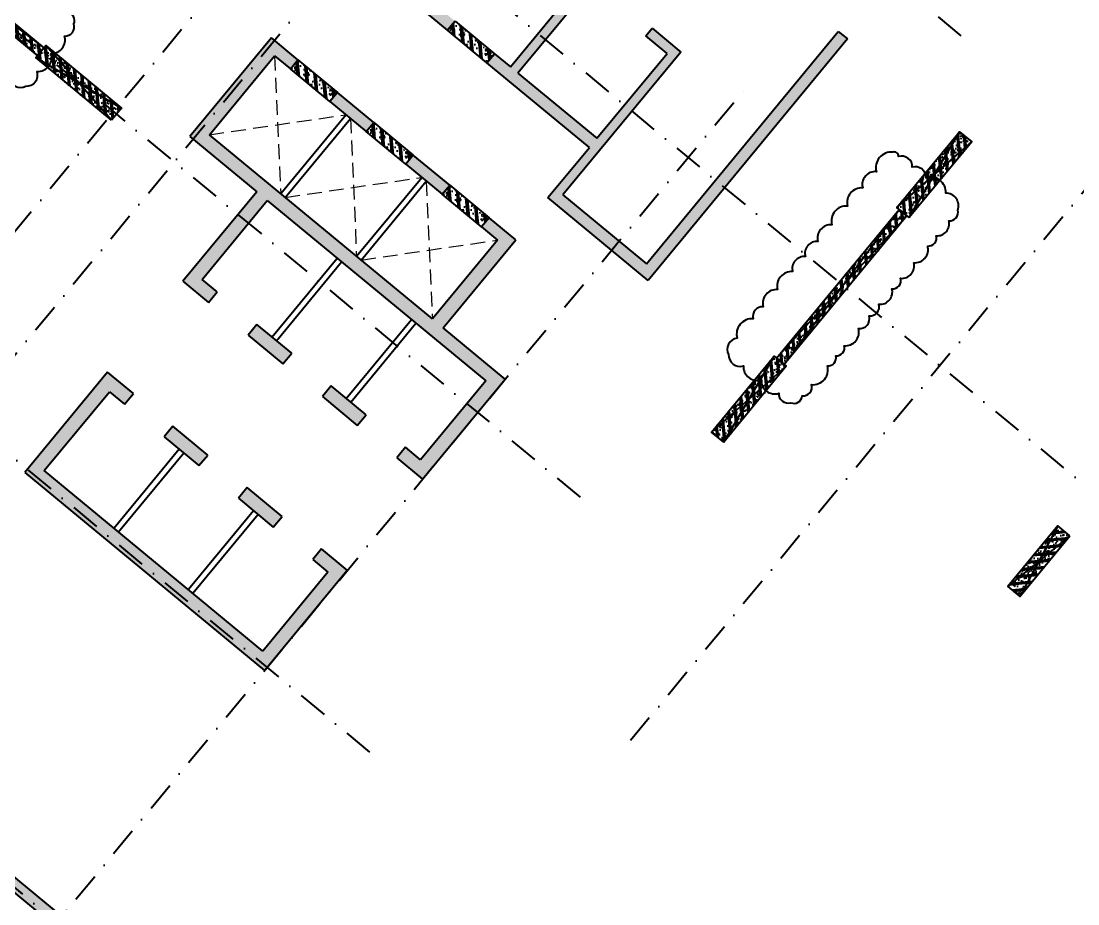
# Model space of a CAD drawing. Header units: millimetres. Extents: x -185400 to 961535, y -14070 to 330824.
# Drawn here: x -91778 to -64925, y 84407 to 106831 of the extents above; entities that cross this region are included whole.
import ezdxf

# ---------------------------------------------------------------- set-up
doc = ezdxf.new("R2010")
doc.units = ezdxf.units.MM
doc.header["$LTSCALE"] = 300
doc.header["$MEASUREMENT"] = 0
doc.set_wipeout_variables(frame=1)
for name, pattern in [('DASHDOT', [1, 0.5, -0.25, 0, -0.25]), ('HIDDEN', [0.375, 0.25, -0.125]), ('Xref_NT1+NT2_MBDV Cot vach_220729$0$HIDDEN', [0.375, 0.25, -0.125])]:
    doc.linetypes.add(name, pattern=pattern)
for name, color, linetype in [('ccu12-Hatch', 250, 'Continuous'), ('KC-Betong', 6, 'Continuous'), ('KT-Hatch', 251, 'Continuous'), ('KT-Kich thuoc', 9, 'Continuous'), ('KT-Luoi truc South Tower', 8, 'DASHDOT'), ('KT-Net cot vach', 6, 'Continuous'), ('KT-Thay', 7, 'Continuous')]:
    doc.layers.add(name, color=color, linetype=linetype)
doc.layers.add('KT-Chi gioi XD', color=7, linetype='HIDDEN', true_color=0x0066cc)
doc.layers.add('Xref_NT1+NT2_MBDV Cot vach_220729$0$SPE-MEP-HVAC', color=140, linetype='Continuous', lineweight=0)
doc.styles.add('Arial Narrow', font='ARIALN.TTF')
doc.dimstyles.new('ccu12-200', dxfattribs={"dimscale": 200, "dimtxt": 2.5, "dimasz": 1, "dimexe": 1, "dimexo": 2, "dimgap": 1, "dimtad": 1, "dimdec": 0, "dimdsep": 46, "dimtxsty": 'Arial Narrow', "dimblk": 'ARCHTICK', "dimcen": -1, "dimdle": 1, "dimclrd": 256, "dimclre": 256, "dimclrt": 3, "dimadec": 0, "dimazin": 2, "dimtfac": 0.1, "dimtdec": 0, "dimtmove": 0, "dimatfit": 1, "dimldrblk": 'ARCHTICK', "dimfxl": 1, "dimtvp": 0.833333, "dimtolj": 1, "dimtzin": 12, "dimarcsym": 0})

# ---------------------------------------------------------------- blocks, each defined once
blk = doc.blocks.new('_ARCHTICK')
at = {"color": 0, "linetype": 'ByBlock', "const_width": 0.15}
blk.add_lwpolyline([(-0.5, -0.5), (0.5, 0.5)], dxfattribs=at)
blk = doc.blocks.new('*D125')
at = {"layer": 'Defpoints', "color": 0, "transparency": 16777216}
for p in [(-85499, 133966), (-81097, 130331), (-123887, 78516, 0)]:
    blk.add_point(p, dxfattribs=at)
at = {"layer": 'KT-Kich thuoc', "lineweight": -2, "transparency": 16777216}
for p, q in [((-128417, 81997), (-85371, 134121)), ((-81405, 130586), (-85653, 134094)), ((-124196, 78771), (-128444, 82279))]:
    blk.add_line(p, q, dxfattribs=at)
at = {"layer": 'KT-Kich thuoc', "lineweight": -2, "transparency": 16777216, "xscale": 200, "yscale": 200, "zscale": 200}
for p, rotation in [((-85499, 133966), 50.44882697620305), ((-128289, 82151), 230.4488269762031)]:
    blk.add_blockref('_ARCHTICK', p, dxfattribs=dict(at, rotation=rotation))
at = {"layer": 'KT-Kich thuoc', "color": 3, "transparency": 16777216, "insert": (-105576, 110369), "char_height": 500, "attachment_point": 5, "rotation": 50.4488, "style": 'Arial Narrow'}
blk.add_mtext('\\A1;67200', dxfattribs=at)
blk = doc.blocks.new('*U18')
h = blk.add_hatch()
h.set_pattern_fill('VATLIEU04', color=250, scale=40, style=0, pattern_type=2)
h.set_pattern_definition([(50, (1550, 450), (286.904, -25.1), [30, -330]), (355, (1550, 450), (-55.5, 300.877), [24, -264]), (100.451, (1573.9, 447.9), (231.404, 275.776), [25.496, -280.457]), (46.184, (1550, 530), (426.896, -66.21), [45, -495]), (96.636, (1585.57, 524.5), (373.865, 389.65), [38.244, -420.685]), (351.184, (1550, 530), (373.865, 389.65), [36, -396]), (21, (1590, 510), (238.763, -161.048), [30, -330]), (326, (1590, 510), (97.326, 290.06), [24, -264]), (71.451, (1609.9, 496.58), (336.09, 129.012), [25.496, -280.457]), (37.5, (1550, 450), (4.864, 133.1575), [0, -260.8, 0, -268, 0, -265]), (7.5, (1550, 450), (105.228, 157.765), [0, -152.8, 0, -254.8, 0, -101]), (327.5, (1460.8, 450), (213.529, -9.022), [0, -100, 0, -312, 0, -414]), (317.5, (1420.8, 450), (233.274, 40.042), [0, -130, 0, -207.2, 0, -294]), (45, (1550, 450), (-120.208, 120.208), []), (45, (1550, 499), (-120.208, 120.208), [])])
h.paths.add_polyline_path([(-475, -475), (2025, -475), (2025, -75), (-475, -75)])
at = {"color": 6, "ltscale": 0.25}
blk.add_lwpolyline([(-475, -475), (2025, -475), (2025, -75), (-475, -75)], close=True, dxfattribs=at)
at = {"layer": 'Defpoints', "linetype": 'ByBlock', "ltscale": 30}
for p, q in [((2025, -475), (-475, -75)), ((-475, -475), (2025, -75))]:
    blk.add_line(p, q, dxfattribs=at)
blk = doc.blocks.new('*U16')
h = blk.add_hatch()
h.set_pattern_fill('VATLIEU04', color=250, scale=40, style=0, pattern_type=2)
h.set_pattern_definition([(50, (-550, 2550), (286.904, -25.1), [30, -330]), (355, (-550, 2550), (-55.5, 300.877), [24, -264]), (100.451, (-526.1, 2547.9), (231.404, 275.776), [25.496, -280.457]), (46.184, (-550, 2630), (426.896, -66.208), [45, -495]), (96.636, (-514.43, 2624.5), (373.865, 389.647), [38.244, -420.685]), (351.184, (-550, 2630), (373.865, 389.65), [36, -396]), (21, (-510, 2610), (238.763, -161.048), [30, -330]), (326, (-510, 2610), (97.326, 290.06), [24, -264]), (71.451, (-490.1, 2596.58), (336.09, 129.012), [25.496, -280.457]), (37.5, (-550, 2550), (4.864, 133.1575), [0, -260.8, 0, -268, 0, -265]), (7.5, (-550, 2550), (105.228, 157.765), [0, -152.8, 0, -254.8, 0, -101]), (327.5, (-639.2, 2550), (213.529, -9.022), [0, -100, 0, -312, 0, -414]), (317.5, (-679.2, 2550), (233.274, 40.042), [0, -130, 0, -207.2, 0, -294]), (45, (-550, 2550), (-120.208, 120.208), []), (45, (-550, 2599), (-120.208, 120.208), [])])
h.paths.add_polyline_path([(-475, -475), (-75, -475), (-75, 2025), (-475, 2025)])
at = {"color": 6, "ltscale": 0.25}
blk.add_lwpolyline([(-475, -475), (-75, -475), (-75, 2025), (-475, 2025)], close=True, dxfattribs=at)
at = {"layer": 'Defpoints', "linetype": 'ByBlock', "ltscale": 30}
for p, q in [((-75, -475), (-475, 2025)), ((-475, -475), (-75, 2025))]:
    blk.add_line(p, q, dxfattribs=at)
blk = doc.blocks.new('*U17')
h = blk.add_hatch()
h.set_pattern_fill('VATLIEU04', color=250, scale=40, style=0, pattern_type=2)
h.set_pattern_definition([(50, (-550, 2050), (286.904, -25.1), [30, -330]), (355, (-550, 2050), (-55.5, 300.877), [24, -264]), (100.451, (-526.1, 2047.9), (231.404, 275.776), [25.496, -280.457]), (46.184, (-550, 2130), (426.896, -66.208), [45, -495]), (96.636, (-514.43, 2124.5), (373.865, 389.65), [38.244, -420.685]), (351.184, (-550, 2130), (373.865, 389.65), [36, -396]), (21, (-510, 2110), (238.763, -161.048), [30, -330]), (326, (-510, 2110), (97.326, 290.06), [24, -264]), (71.451, (-490.1, 2096.58), (336.09, 129.012), [25.496, -280.457]), (37.5, (-550, 2050), (4.864, 133.1575), [0, -260.8, 0, -268, 0, -265]), (7.5, (-550, 2050), (105.228, 157.765), [0, -152.8, 0, -254.8, 0, -101]), (327.5, (-639.2, 2050), (213.529, -9.022), [0, -100, 0, -312, 0, -414]), (317.5, (-679.2, 2050), (233.274, 40.042), [0, -130, 0, -207.2, 0, -294]), (45, (-550, 2050), (-120.208, 120.208), []), (45, (-550, 2099), (-120.208, 120.208), [])])
h.paths.add_polyline_path([(-475, -475), (-75, -475), (-75, 1525), (-475, 1525)])
at = {"color": 6, "ltscale": 0.25}
blk.add_lwpolyline([(-475, -475), (-75, -475), (-75, 1525), (-475, 1525)], close=True, dxfattribs=at)
at = {"layer": 'Defpoints', "linetype": 'ByBlock', "ltscale": 30}
for p, q in [((-75, -475), (-475, 1525)), ((-475, -475), (-75, 1525))]:
    blk.add_line(p, q, dxfattribs=at)
blk = doc.blocks.new('Columns-NT1-High-flat-1')
at = {"layer": 'KC-Betong', "linetype": 'ByBlock', "xscale": -1, "rotation": 320.4488276923595}
for name, p in [('*U18', (23489, 13641)), ('*U16', (43755, 11170)), ('*U16', (39043, 5465))]:
    blk.add_blockref(name, p, dxfattribs=at)
at = {"layer": 'KC-Betong', "linetype": 'ByBlock', "rotation": 140.4488257820859}
blk.add_blockref('*U17', (47238, 2353), dxfattribs=at)
blk = doc.blocks.new('*U148')
h = blk.add_hatch()
h.set_pattern_fill('VATLIEU04', color=250, scale=40, style=0, pattern_type=2)
h.set_pattern_definition([(50, (5250, 300), (286.904, -25.101), [30, -330]), (355, (5250, 300), (-55.5, 300.877), [24, -264]), (100.4514, (5273.9, 297.9), (231.404, 275.776), [25.496, -280.457]), (46.184, (5250, 380), (426.896, -66.208), [45, -495]), (96.636, (5285.57, 374.5), (373.865, 389.647), [38.244, -420.685]), (351.184, (5250, 380), (373.865, 389.647), [36, -396]), (21, (5290, 360), (238.763, -161.048), [30, -330]), (326, (5290, 360), (97.326, 290.06), [24, -264]), (71.4514, (5309.9, 346.58), (336.089, 129.012), [25.496, -280.457]), (37.5, (5250, 300), (4.864, 133.1575), [0, -260.8, 0, -268, 0, -265]), (7.5, (5250, 300), (105.2278, 157.7647), [0, -152.8, 0, -254.8, 0, -101]), (327.5, (5160.8, 300), (213.529, -9.022), [0, -100, 0, -312, 0, -414]), (317.5, (5120.8, 300), (233.2745, 40.042), [0, -130, 0, -207.2, 0, -294]), (45, (5250, 300), (-120.208, 120.208), []), (45, (5250, 349), (-120.208, 120.208), [])])
h.paths.add_polyline_path([(-475, -475), (5725, -475), (5725, -225), (-475, -225)])
at = {"color": 6, "ltscale": 0.25}
blk.add_lwpolyline([(-475, -475), (5725, -475), (5725, -225), (-475, -225)], close=True, dxfattribs=at)
at = {"layer": 'Defpoints', "linetype": 'ByBlock', "ltscale": 30}
for p, q in [((5725, -475), (-475, -225)), ((-475, -475), (5725, -225))]:
    blk.add_line(p, q, dxfattribs=at)
blk = doc.blocks.new('*U140')
h = blk.add_hatch()
h.set_pattern_fill('VATLIEU04', color=250, scale=40, style=0, pattern_type=2)
h.set_pattern_definition([(50, (-700, 4950), (286.904, -25.101), [30, -330]), (355, (-700, 4950), (-55.5, 300.877), [24, -264]), (100.4514, (-676.1, 4947.9), (231.404, 275.776), [25.496, -280.457]), (46.184, (-700, 5030), (426.896, -66.208), [45, -495]), (96.636, (-664.43, 5024.5), (373.865, 389.647), [38.244, -420.685]), (351.184, (-700, 5030), (373.865, 389.647), [36, -396]), (21, (-660, 5010), (238.763, -161.048), [30, -330]), (326, (-660, 5010), (97.326, 290.06), [24, -264]), (71.4514, (-640.1, 4996.58), (336.089, 129.012), [25.496, -280.457]), (37.5, (-700, 4950), (4.864, 133.1575), [0, -260.8, 0, -268, 0, -265]), (7.5, (-700, 4950), (105.228, 157.7647), [0, -152.8, 0, -254.8, 0, -101]), (327.5, (-789.2, 4950), (213.529, -9.022), [0, -100, 0, -312, 0, -414]), (317.5, (-829.2, 4950), (233.2745, 40.042), [0, -130, 0, -207.2, 0, -294]), (45, (-700, 4950), (-120.208, 120.208), []), (45, (-700, 4999), (-120.208, 120.208), [])])
h.paths.add_polyline_path([(-475, -475), (-225, -475), (-225, 4425), (-475, 4425)])
at = {"color": 6, "ltscale": 0.25}
blk.add_lwpolyline([(-475, -475), (-225, -475), (-225, 4425), (-475, 4425)], close=True, dxfattribs=at)
at = {"layer": 'Defpoints', "linetype": 'ByBlock', "ltscale": 30}
for p, q in [((-225, -475), (-475, 4425)), ((-475, -475), (-225, 4425))]:
    blk.add_line(p, q, dxfattribs=at)

msp = doc.modelspace()

# ---------------------------------------------------------------- hatches: boundary and pattern name
at = {"layer": 'ccu12-Hatch'}
h = msp.add_hatch(dxfattribs=at)
h.set_pattern_fill('ANSI31', color=256)
h.set_pattern_definition([(5.44882674, (-107837.49202, 97943.80578), (-0.01186958554, 0.12443517565), [])])
h.paths.add_polyline_path([(-81579.5, 95194), (-79478.1, 97738.5), (-81056.8, 99042.2), (-79210.2, 101278.3), (-79884.8, 101835.4), (-80075.9, 101604.1), (-79671.1, 101269.8), (-81326.7, 99265.1), (-86993.9, 103945.3), (-85338.3, 105950.1), (-84933.5, 105615.8), (-84742.5, 105847.1), (-85417.2, 106404.2), (-87486.7, 103898.3), (-85791.9, 102498.7), (-87670.4, 100224.1), (-87015, 99682.9), (-86792.1, 99952.7), (-87177.7, 100271.1), (-85522.1, 102275.9), (-79970.9, 97691.5), (-81626.5, 95686.8), (-82011.6, 96004.8), (-82234.5, 95734.9)])
h.paths.add_polyline_path([(-83014, 96832.6), (-83900.7, 97564.9), (-84123.5, 97295), (-83236.8, 96562.7)], flags=17)
h.paths.add_polyline_path([(-84903, 98392.7), (-85789.8, 99124.9), (-86012.6, 98855.1), (-85125.9, 98122.8)], flags=17)
h.paths.add_polyline_path([(-82003.5, 103196), (-81078.2, 102431.9), (-80887.2, 102663.2), (-81812.5, 103427.4)], flags=17)
edge = h.paths.add_edge_path(flags=17)
edge.add_line((-83931.2, 104788), (-83005.9, 104023.8))
edge.add_line((-83740.1, 105019.3), (-83931.2, 104788))
edge.add_line((-82814.9, 104255.2), (-83740.1, 105019.3))
edge.add_line((-83005.9, 104023.8), (-82814.9, 104255.2))
at = {"layer": 'KT-Hatch'}
h = msp.add_hatch(dxfattribs=at)
h.set_pattern_fill('1BETONG2-BOP', color=256, scale=50, pattern_type=2)
h.set_pattern_definition([(10.4488, (-103783.4, 99005.32), (256.5447, -252.5566), [37.5, -412.5]), (315.4488, (-103783.4, 99005.3), (185.993, 334.1673), [30, -330]), (60.9002, (-103762.02, 98984.27), (442.538, 81.6104), [31.87, -350.571]), (6.633, (-103719.7, 99082.42), (358.753, -403.604), [56.25, -618.75]), (57.0844, (-103689.8, 99048.8), (670.482, 77.969), [47.805, -525.856]), (311.633, (-103719.7, 99082.4), (670.482, 77.969), [45, -495]), (341.4488, (-103697.1, 99031.3), (101.9372, -345.2663), [37.5, -412.5]), (186.4488, (-103697.1, 99031.3), (142.6476, -354.842), [30, -330]), (31.9002, (-103688.6, 99002.54), (426.618, -143.1685), [31.87, -350.571]), (27.9488, (-103783.4, 99005.32), (33.6139, 163.1308), [0, -326, 0, -335, 0, -331.25]), (324.9488, (-103783.4, 99005.32), (230.2583, 56.3262), [0, -191, 0, -318.5, 0, -126.25]), (287.9488, (-103869.37, 99076.32), (198.62244, -178.6558), [0, -125, 0, -390, 0, -517.5]), (277.9488, (-103907.92, 99108.16), (256.7064, -147.0836), [0, -162.5, 0, -259, 0, -367.5]), (275.4488, (-103783.4, 99005.32), (211.5398, 20.1783), []), (275.4488, (-103744.4, 99052.54), (211.5398, 20.1783), [])])
h.paths.add_polyline_path([(-80752.1, 106831.5), (-79749.7, 106003.7), (-79940.7, 105772.4), (-80943.1, 106600.2)])
h = msp.add_hatch(dxfattribs=at)
h.set_pattern_fill('1BETONG2-BOP', color=256, scale=50, pattern_type=2)
h.set_pattern_definition([(10.4488, (-107805.65, 97982.36), (256.5447, -252.5566), [37.5, -412.5]), (315.4488, (-107805.65, 97982.36), (185.993, 334.1673), [30, -330]), (60.9002, (-107784.27, 97961.3), (442.538, 81.6104), [31.87, -350.571]), (6.633, (-107741.98, 98059.46), (358.753, -403.604), [56.25, -618.75]), (57.0844, (-107712.1, 98025.83), (670.482, 77.969), [47.805, -525.8565]), (311.633, (-107742, 98059.46), (670.482, 77.969), [45, -495]), (341.4488, (-107719.34, 98008.35), (101.9372, -345.2663), [37.5, -412.5]), (186.4488, (-107719.34, 98008.35), (142.6476, -354.842), [30, -330]), (31.9002, (-107710.85, 97979.58), (426.618, -143.1685), [31.87, -350.571]), (27.94883, (-107805.65, 97982.36), (33.6139, 163.1308), [0, -326, 0, -335, 0, -331.25]), (324.9488, (-107805.65, 97982.36), (230.2583, 56.3262), [0, -191, 0, -318.5, 0, -126.25]), (287.94883, (-107891.63, 98053.36), (198.62244, -178.6558), [0, -125, 0, -390, 0, -517.5]), (277.9488, (-107930.18, 98085.2), (256.7064, -147.0836), [0, -162.5, 0, -259, 0, -367.5]), (275.4488, (-107805.65, 97982.36), (211.5398, 20.1783), []), (275.4488, (-107766.65, 98029.59), (211.5398, 20.1783), [])])
h.paths.add_polyline_path([(-82003.5, 103196), (-81078.2, 102431.9), (-80887.2, 102663.2), (-81812.5, 103427.4)], flags=17)
h.paths.add_polyline_path([(-87486.7, 103898.3), (-85791.9, 102498.7), (-87670.4, 100224.1), (-87015, 99682.9), (-86792.1, 99952.7), (-87177.7, 100271.1), (-85522.1, 102275.9), (-79970.9, 97691.5), (-81626.5, 95686.8), (-82011.6, 96004.8), (-82234.5, 95734.9), (-81579.5, 95194), (-79478.1, 97738.5), (-81056.8, 99042.2), (-79210.2, 101278.3), (-79884.8, 101835.4), (-80075.9, 101604.1), (-79671.1, 101269.8), (-81326.7, 99265.1), (-86993.9, 103945.3), (-85338.3, 105950.1), (-84933.5, 105615.8), (-84742.5, 105847.1), (-85417.2, 106404.2)])
h.paths.add_polyline_path([(-83014, 96832.6), (-83900.7, 97564.9), (-84123.5, 97295), (-83236.8, 96562.7)], flags=17)
h.paths.add_polyline_path([(-84903, 98392.7), (-85789.8, 99124.9), (-86012.6, 98855.1), (-85125.9, 98122.8)], flags=17)
edge = h.paths.add_edge_path(flags=17)
edge.add_line((-82814.9, 104255.2), (-83740.1, 105019.3))
edge.add_line((-83931.2, 104788), (-83005.9, 104023.8))
edge.add_line((-83740.1, 105019.3), (-83931.2, 104788))
edge.add_line((-83005.9, 104023.8), (-82814.9, 104255.2))
h = msp.add_hatch(dxfattribs=at)
h.set_pattern_fill('1BETONG2-BOP', color=256, scale=50, pattern_type=2)
h.set_pattern_definition([(10.4488, (-107735.26, 97989.07), (256.5447, -252.5566), [37.5, -412.5]), (315.4488, (-107735.26, 97989.07), (185.993, 334.1673), [30, -330]), (60.9002, (-107713.9, 97968.03), (442.538, 81.6104), [31.87, -350.571]), (6.633, (-107671.6, 98066.2), (358.753, -403.604), [56.25, -618.75]), (57.0844, (-107641.7, 98032.54), (670.482, 77.969), [47.805, -525.856]), (311.633, (-107671.6, 98066.2), (670.482, 77.969), [45, -495]), (341.4488, (-107648.95, 98015.06), (101.9372, -345.2663), [37.5, -412.5]), (186.4488, (-107648.95, 98015.06), (142.6476, -354.842), [30, -330]), (31.9002, (-107640.46, 97986.3), (426.618, -143.1685), [31.87, -350.571]), (27.9488, (-107735.26, 97989.07), (33.6139, 163.1308), [0, -326, 0, -335, 0, -331.25]), (324.9488, (-107735.26, 97989.07), (230.2583, 56.3262), [0, -191, 0, -318.5, 0, -126.25]), (287.9488, (-107821.24, 98060.07), (198.62244, -178.6558), [0, -125, 0, -390, 0, -517.5]), (277.9488, (-107859.79, 98091.9), (256.7064, -147.0836), [0, -162.5, 0, -259, 0, -367.5]), (275.4488, (-107735.26, 97989.07), (211.5398, 20.1783), []), (275.4488, (-107696.26, 98036.3), (211.5398, 20.1783), [])])
h.paths.add_polyline_path([(-84742.5, 105847.1), (-83740.1, 105019.3), (-83931.2, 104788), (-84933.5, 105615.8)])
h = msp.add_hatch(dxfattribs=at)
h.set_pattern_fill('1BETONG2-BOP', color=256, scale=50, pattern_type=2)
h.set_pattern_definition([(10.4488, (-105807.62, 96397.16), (256.5447, -252.5566), [37.5, -412.5]), (315.4488, (-105807.62, 96397.16), (185.993, 334.1673), [30, -330]), (60.9002, (-105786.24, 96376.1), (442.538, 81.6104), [31.87, -350.571]), (6.633, (-105743.95, 96474.26), (358.753, -403.604), [56.25, -618.75]), (57.0844, (-105714.05, 96440.63), (670.482, 77.969), [47.805, -525.856]), (311.633, (-105743.95, 96474.26), (670.482, 77.969), [45, -495]), (341.4488, (-105721.3, 96423.15), (101.9372, -345.2663), [37.5, -412.5]), (186.4488, (-105721.3, 96423.15), (142.6476, -354.842), [30, -330]), (31.9002, (-105712.8, 96394.37), (426.618, -143.1685), [31.87, -350.571]), (27.9488, (-105807.62, 96397.16), (33.6139, 163.1308), [0, -326, 0, -335, 0, -331.25]), (324.9488, (-105807.62, 96397.16), (230.2583, 56.3262), [0, -191, 0, -318.5, 0, -126.25]), (287.9488, (-105893.6, 96468.15), (198.62244, -178.6558), [0, -125, 0, -390, 0, -517.5]), (277.9488, (-105932.15, 96500), (256.7064, -147.0836), [0, -162.5, 0, -259, 0, -367.5]), (275.4488, (-105807.62, 96397.16), (211.5398, 20.1783), []), (275.4488, (-105768.62, 96444.38), (211.5398, 20.1783), [])])
h.paths.add_polyline_path([(-82814.9, 104255.2), (-81812.5, 103427.4), (-82003.5, 103196), (-83005.9, 104023.8)])
h = msp.add_hatch(dxfattribs=at)
h.set_pattern_fill('1BETONG2-BOP', color=256, scale=50, pattern_type=2)
h.set_pattern_definition([(10.4488, (-103879.98, 94805.24), (256.5447, -252.5566), [37.5, -412.5]), (315.4488, (-103880, 94805.24), (185.993, 334.1673), [30, -330]), (60.9002, (-103858.6, 94784.2), (442.538, 81.6104), [31.87, -350.571]), (6.633, (-103816.3, 94882.34), (358.753, -403.604), [56.25, -618.75]), (57.0844, (-103786.4, 94848.7), (670.482, 77.969), [47.805, -525.856]), (311.633, (-103816.3, 94882.34), (670.482, 77.969), [45, -495]), (341.4488, (-103793.67, 94831.23), (101.9372, -345.2663), [37.5, -412.5]), (186.4488, (-103793.67, 94831.23), (142.6476, -354.842), [30, -330]), (31.9002, (-103785.18, 94802.46), (426.618, -143.1685), [31.87, -350.571]), (27.9488, (-103879.98, 94805.24), (33.6139, 163.1308), [0, -326, 0, -335, 0, -331.25]), (324.9488, (-103879.98, 94805.24), (230.2583, 56.3262), [0, -191, 0, -318.5, 0, -126.25]), (287.9488, (-103965.95, 94876.24), (198.62244, -178.6558), [0, -125, 0, -390, 0, -517.5]), (277.9488, (-104004.5, 94908.08), (256.7064, -147.0836), [0, -162.5, 0, -259, 0, -367.5]), (275.4488, (-103879.98, 94805.24), (211.5398, 20.1783), []), (275.4488, (-103840.98, 94852.46), (211.5398, 20.1783), [])])
h.paths.add_polyline_path([(-80887.2, 102663.2), (-79884.8, 101835.4), (-80075.9, 101604.1), (-81078.2, 102431.9)])
h = msp.add_hatch(dxfattribs=at)
h.set_pattern_fill('1BETONG2-BOP', color=256, scale=50, pattern_type=2)
h.set_pattern_definition([(10.4488, (-107760.4, 97880.13), (256.5447, -252.5566), [37.5, -412.5]), (315.4488, (-107760.4, 97880.13), (185.993, 334.1673), [30, -330]), (60.9002, (-107739, 97859.1), (442.538, 81.6104), [31.87, -350.571]), (6.633, (-107696.7, 97957.23), (358.753, -403.604), [56.25, -618.75]), (57.0844, (-107666.8, 97923.6), (670.482, 77.969), [47.805, -525.856]), (311.633, (-107696.7, 97957.23), (670.482, 77.969), [45, -495]), (341.4488, (-107674.08, 97906.12), (101.9372, -345.2663), [37.5, -412.5]), (186.4488, (-107674.08, 97906.12), (142.6476, -354.842), [30, -330]), (31.9002, (-107665.58, 97877.35), (426.618, -143.1685), [31.87, -350.571]), (27.9488, (-107760.39, 97880.13), (33.6139, 163.1308), [0, -326, 0, -335, 0, -331.25]), (324.9488, (-107760.39, 97880.13), (230.2583, 56.3262), [0, -191, 0, -318.5, 0, -126.25]), (287.9488, (-107846.36, 97951.13), (198.62244, -178.6558), [0, -125, 0, -390, 0, -517.5]), (277.9488, (-107884.91, 97982.97), (256.7064, -147.0836), [0, -162.5, 0, -259, 0, -367.5]), (275.4488, (-107760.39, 97880.13), (211.5398, 20.1783), []), (275.4488, (-107721.38, 97927.36), (211.5398, 20.1783), [])])
h.paths.add_polyline_path([(-86033.8, 94981.8), (-86256.7, 94712), (-85370, 93979.7), (-85147.1, 94249.5)], flags=17)
h.paths.add_polyline_path([(-83982.1, 92833.5), (-85637.7, 90828.8), (-91189.3, 95413.5), (-89533.7, 97418.2), (-89148.2, 97099.8), (-88925.3, 97369.7), (-89580.7, 97911), (-91682, 95366.5), (-85590.7, 90336), (-83489.4, 92880.5), (-84144.8, 93421.8), (-84367.6, 93151.9)])
h.paths.add_polyline_path([(-88145.8, 96272), (-87259.1, 95539.8), (-87036.2, 95809.6), (-87922.9, 96541.9)], flags=17)
at = {"layer": 'KT-Hatch', "ltscale": 0.5}
h = msp.add_hatch(dxfattribs=at)
h.set_pattern_fill('VATLIEU04', color=256, scale=50, angle=45, pattern_type=2)
h.set_pattern_definition([(95, (-1153005.9, 53036.63), (275.776, 231.40354), [37.5, -412.5]), (40, (-1153005.9, 53036.63), (-314.99608, 216.88407), [30, -330]), (145.4514, (-1152982.9, 53055.9), (-39.21973, 448.28764), [31.8701, -350.57106]), (91.1842, (-1153076.6, 53107.34), (435.8465, 318.80688), [56.25, -618.75]), (141.6356, (-1153040.3, 53133.9), (-13.9495, 674.85584), [47.80514, -525.8565]), (36.1842, (-1153076.6, 53107.34), (-13.95003, 674.85583), [45, -495]), (66, (-1153023.57, 53125.02), (353.38579, 68.69124), [37.5, -412.5]), (11, (-1153023.57, 53125.02), (-170.3543, 342.40422), [30, -330]), (116.4514, (-1152994.12, 53130.74), (183.03181, 411.09531), [31.8701, -350.57106]), (82.5, (-1153005.9, 53036.63), (-113.396593, 121.994909), [0, -326, 0, -335, 0, -331.25]), (52.5, (-1153005.9, 53036.63), (-46.43647, 232.454725), [0, -191, 0, -318.5, 0, -126.25]), (12.5, (-1153084.74, 52957.79), (196.709084, 180.760381), [0, -125, 0, -390, 0, -517.5]), (2.5, (-1153120.1, 52922.43), (170.79499, 241.579903), [0, -162.5, 0, -259, 0, -367.5]), (90, (-1153005.9, 53036.63), (-212.5, 0), []), (90, (-1153049.2, 53079.94), (-212.5, 0), [])])
h.paths.add_polyline_path([(-100022.5, 88247.6), (-101678.1, 86242.9), (-99673.4, 84587.3), (-98017.8, 86592), (-98480.4, 86974.1), (-98289.4, 87205.4), (-97595.4, 86632.3), (-98041.2, 86092.6), (-92952.2, 81889.9), (-91169.3, 84048.9), (-98725.6, 90289.2), (-98534.6, 90520.5), (-90746.9, 84089.1), (-92911.9, 81467.5), (-98232.2, 85861.2), (-99633.1, 84164.9), (-102100.5, 86202.6), (-100062.8, 88670), (-99831.5, 88478.9), (-99831.5, 88478.9), (-99291.8, 88033.2), (-99482.8, 87801.9)])
h = msp.add_hatch(dxfattribs=at)
h.set_pattern_fill('VATLIEU04', color=256, scale=50, angle=45, pattern_type=2)
h.set_pattern_definition([(95, (-1153005.9, 53036.63), (275.776, 231.40354), [37.5, -412.5]), (40, (-1153005.9, 53036.63), (-314.99608, 216.88407), [30, -330]), (145.4514, (-1152982.9, 53055.9), (-39.21973, 448.28764), [31.8701, -350.57106]), (91.1842, (-1153076.6, 53107.34), (435.8465, 318.80688), [56.25, -618.75]), (141.6356, (-1153040.3, 53133.9), (-13.9495, 674.85584), [47.80514, -525.8565]), (36.1842, (-1153076.6, 53107.34), (-13.95003, 674.85583), [45, -495]), (66, (-1153023.57, 53125.02), (353.38579, 68.69124), [37.5, -412.5]), (11, (-1153023.57, 53125.02), (-170.3543, 342.40422), [30, -330]), (116.4514, (-1152994.12, 53130.74), (183.03181, 411.09531), [31.8701, -350.57106]), (82.5, (-1153005.9, 53036.63), (-113.396593, 121.994909), [0, -326, 0, -335, 0, -331.25]), (52.5, (-1153005.9, 53036.63), (-46.43647, 232.454725), [0, -191, 0, -318.5, 0, -126.25]), (12.5, (-1153084.74, 52957.79), (196.709084, 180.760381), [0, -125, 0, -390, 0, -517.5]), (2.5, (-1153120.1, 52922.43), (170.79499, 241.579903), [0, -162.5, 0, -259, 0, -367.5]), (90, (-1153005.9, 53036.63), (-212.5, 0), []), (90, (-1153049.2, 53079.94), (-212.5, 0), [])])
h.paths.add_polyline_path([(-100022.5, 88247.6), (-101678.1, 86242.9), (-99673.4, 84587.3), (-98017.8, 86592), (-98480.4, 86974.1), (-98289.4, 87205.4), (-97595.4, 86632.3), (-98041.2, 86092.6), (-92952.2, 81889.9), (-91169.3, 84048.9), (-98725.6, 90289.2), (-98534.6, 90520.5), (-90746.9, 84089.1), (-92911.9, 81467.5), (-98232.2, 85861.2), (-99633.1, 84164.9), (-102100.5, 86202.6), (-100062.8, 88670), (-99831.5, 88478.9), (-99831.5, 88478.9), (-99291.8, 88033.2), (-99482.8, 87801.9)])

# ---------------------------------------------------------------- linework, layer by layer
at = {"layer": 'KC-Betong'}
for p, q in [((-79344.9, 105669.4), (-77689.3, 107674.1)), ((-77369.2, 107669.1), (-79152.1, 105510.2)), ((-80943.1, 106600.2, 0), (-81868.4, 107364.3, 0)), ((-80752.1, 106831.5, 0), (-80943.1, 106600.2, 0)), ((-75904.2, 106459.3), (-75745, 106652.1)), ((-75745, 106652.1), (-75012.5, 106047.1)), ((-85417.2, 106404.2, 0), (-87486.7, 103898.3, 0)), ((-84742.5, 105847.1, 0), (-85417.2, 106404.2, 0)), ((-75364.4, 106013.6), (-75904.2, 106459.3)), ((-71013.6, 106570.6), (-70782.3, 106379.6)), ((-86993.9, 103945.3, 0), (-85338.3, 105950.1, 0)), ((-85338.3, 105950.1, 0), (-84933.5, 105615.8, 0)), ((-84933.5, 105615.8, 0), (-84742.5, 105847.1, 0)), ((-79940.7, 105772.4, 0), (-79749.7, 106003.7, 0)), ((-79749.7, 106003.7, 0), (-79344.9, 105669.4)), ((-75012.5, 106047.1), (-78008.5, 102419.3)), ((-77147.4, 103854.6), (-75364.4, 106013.6)), ((-77338.4, 103623.3), (-79940.7, 105772.4, 0)), ((-79152.1, 105510.2), (-77147.4, 103854.6)), ((-83740.1, 105019.3, 0), (-83931.2, 104788, 0)), ((-82814.9, 104255.2, 0), (-83740.1, 105019.3, 0)), ((-83931.2, 104788, 0), (-83005.9, 104023.8, 0)), ((-83005.9, 104023.8, 0), (-82814.9, 104255.2, 0)), ((-81326.7, 99265.1, 0), (-86993.9, 103945.3, 0)), ((-87486.7, 103898.3, 0), (-85791.9, 102498.7, 0)), ((-81812.5, 103427.4, 0), (-82003.5, 103196, 0)), ((-80887.2, 102663.2, 0), (-81812.5, 103427.4, 0)), ((-78392.3, 102347.2), (-77338.4, 103623.3)), ((-82003.5, 103196, 0), (-81078.2, 102431.9, 0)), ((-81078.2, 102431.9, 0), (-80887.2, 102663.2, 0)), ((-85791.9, 102498.7, 0), (-87670.4, 100224.1, 0)), ((-75847.8, 100245.8), (-78392.3, 102347.2)), ((-78008.5, 102419.3), (-75888.1, 100668.2)), ((-87177.7, 100271.1, 0), (-85522.1, 102275.9, 0)), ((-85522.1, 102275.9, 0), (-79970.9, 97691.5, 0)), ((-79884.8, 101835.4, 0), (-80075.9, 101604.1, 0)), ((-79210.2, 101278.3, 0), (-79884.8, 101835.4, 0)), ((-80075.9, 101604.1, 0), (-79671.1, 101269.8, 0)), ((-79671.1, 101269.8, 0), (-81326.7, 99265.1, 0)), ((-81056.8, 99042.2, 0), (-79210.2, 101278.3, 0)), ((-87670.4, 100224.1, 0), (-87015, 99682.9, 0)), ((-86792.1, 99952.7, 0), (-87177.7, 100271.1, 0)), ((-87015, 99682.9, 0), (-86792.1, 99952.7, 0)), ((-85789.8, 99124.9, 0), (-86012.6, 98855.1, 0)), ((-84903, 98392.7, 0), (-85789.8, 99124.9, 0)), ((-86012.6, 98855.1, 0), (-85125.9, 98122.8, 0)), ((-79478.1, 97738.5, 0), (-81056.8, 99042.2, 0)), ((-85125.9, 98122.8, 0), (-84903, 98392.7, 0)), ((-83900.7, 97564.9, 0), (-84123.5, 97295, 0)), ((-83014, 96832.6, 0), (-83900.7, 97564.9, 0)), ((-79970.9, 97691.5, 0), (-81626.5, 95686.8, 0)), ((-81579.5, 95194, 0), (-79478.1, 97738.5, 0)), ((-84123.5, 97295, 0), (-83236.8, 96562.7, 0)), ((-83236.8, 96562.7, 0), (-83014, 96832.6, 0)), ((-82011.6, 96004.8, 0), (-82234.5, 95734.9, 0)), ((-81626.5, 95686.8, 0), (-82011.6, 96004.8, 0)), ((-82234.5, 95734.9, 0), (-81579.5, 95194, 0))]:
    msp.add_line(p, q, dxfattribs=at)
at = {"layer": 'KC-Betong', "ltscale": 0.5}
for p, q in [((-89580.7, 97911, 0), (-91682, 95366.5, 0)), ((-88925.3, 97369.7, 0), (-89580.7, 97911, 0)), ((-91189.3, 95413.5, 0), (-89533.7, 97418.2, 0)), ((-89533.7, 97418.2, 0), (-89148.2, 97099.8, 0)), ((-89148.2, 97099.8, 0), (-88925.3, 97369.7, 0)), ((-87922.9, 96541.9, 0), (-88145.8, 96272, 0)), ((-87036.2, 95809.6, 0), (-87922.9, 96541.9, 0)), ((-88145.8, 96272, 0), (-87259.1, 95539.8, 0)), ((-87259.1, 95539.8, 0), (-87036.2, 95809.6, 0)), ((-91682, 95366.5, 0), (-85590.7, 90336, 0)), ((-85637.7, 90828.8, 0), (-91189.3, 95413.5, 0)), ((-86033.8, 94981.8, 0), (-86256.7, 94712, 0)), ((-85147.1, 94249.5, 0), (-86033.8, 94981.8, 0)), ((-86256.7, 94712, 0), (-85370, 93979.7, 0)), ((-85370, 93979.7, 0), (-85147.1, 94249.5, 0)), ((-84144.8, 93421.8, 0), (-84367.6, 93151.9, 0)), ((-83489.4, 92880.5, 0), (-84144.8, 93421.8, 0)), ((-84367.6, 93151.9, 0), (-83982.1, 92833.5, 0)), ((-83982.1, 92833.5, 0), (-85637.7, 90828.8, 0)), ((-85590.7, 90336, 0), (-83489.4, 92880.5, 0))]:
    msp.add_line(p, q, dxfattribs=at)
msp.add_lwpolyline([(-100022.5, 88247.6), (-101678.1, 86242.9), (-99673.4, 84587.3), (-98017.8, 86592), (-98480.4, 86974.1), (-98289.4, 87205.4), (-97595.4, 86632.3), (-98041.2, 86092.6), (-92952.2, 81889.9), (-91169.3, 84048.9), (-98725.6, 90289.2), (-98534.6, 90520.5), (-90746.9, 84089.1), (-92911.9, 81467.5), (-98232.2, 85861.2), (-99633.1, 84164.9), (-102100.5, 86202.6), (-100062.8, 88670), (-99831.5, 88478.9), (-99831.5, 88478.9), (-99291.8, 88033.2), (-99482.8, 87801.9), (-100022.5, 88247.6)], dxfattribs=at)
at = {"layer": 'KT-Luoi truc South Tower', "ltscale": 5}
for p, q in [((-112356.4, 57922.4), (-73287.7, 105230.4)), ((-111984.3, 101368.4), (-88246.5, 81764.8))]:
    msp.add_line(p, q, dxfattribs=at)
at = {"layer": 'KT-Net cot vach', "elevation": 0}
for points in [[(-80752.1, 106831.5), (-79749.7, 106003.7), (-79940.7, 105772.4), (-80943.1, 106600.2)], [(-84742.5, 105847.1), (-83740.1, 105019.3), (-83931.2, 104788), (-84933.5, 105615.8)], [(-82814.9, 104255.2), (-81812.5, 103427.4), (-82003.5, 103196), (-83005.9, 104023.8)], [(-80887.2, 102663.2), (-79884.8, 101835.4), (-80075.9, 101604.1), (-81078.2, 102431.9)]]:
    msp.add_lwpolyline(points, close=True, dxfattribs=at)
at = {"layer": 'KT-Thay'}
for p, q in [((-85181.9, 102448.9, 0), (-83526.3, 104453.7, 0)), ((-85066.3, 102353.4, 0), (-83410.7, 104358.1, 0)), ((-83254.3, 100857, 0), (-81598.7, 102861.7, 0)), ((-83138.6, 100761.5, 0), (-81483, 102766.2, 0)), ((-85404.2, 98806.6, 0), (-83748.6, 100811.3, 0)), ((-85288.6, 98711, 0), (-83633, 100715.8, 0)), ((-83515.1, 97246.5, 0), (-81859.5, 99251.2, 0)), ((-83399.5, 97151, 0), (-81743.9, 99155.7, 0))]:
    msp.add_line(p, q, dxfattribs=at)
at = {"layer": 'KT-Thay', "elevation": 0}
for points in [[(-87760.3, 95953.7), (-89415.9, 93948.9)], [(-87644.6, 95858.1), (-89300.2, 93853.4)], [(-85871.2, 94393.6), (-87526.8, 92388.8)], [(-85755.5, 94298.1), (-87411.1, 92293.3)]]:
    msp.add_lwpolyline(points, dxfattribs=at)
at = {"layer": 'Xref_NT1+NT2_MBDV Cot vach_220729$0$SPE-MEP-HVAC', "linetype": 'Xref_NT1+NT2_MBDV Cot vach_220729$0$HIDDEN', "ltscale": 5}
for p, q in [((-85338.3, 105950.1, 0), (-85181.9, 102448.9, 0)), ((-86993.9, 103945.3, 0), (-83526.3, 104453.7, 0)), ((-83410.7, 104358.1, 0), (-83254.3, 100857, 0)), ((-85066.3, 102353.4, 0), (-81598.7, 102861.7, 0)), ((-81483, 102766.2, 0), (-81326.7, 99265.1, 0)), ((-83138.6, 100761.5, 0), (-79671.1, 101269.8, 0))]:
    msp.add_line(p, q, dxfattribs=at)

# ---------------------------------------------------------------- wipeouts: each hides what was drawn before it
msp.add_wipeout([(-96139.9, 109909.7), (-95980.7, 110102.5), (-91200.2, 106154.5), (-91359.4, 105961.7)]).translate(0, 0, 0).dxf.layer = 'KC-Betong'
msp.add_wipeout([(-69463.5, 102048.2), (-69270.7, 101889), (-72390.9, 98110.8), (-72583.6, 98270)]).dxf.layer = 'KC-Betong'

# ---------------------------------------------------------------- next in the draw order: hatches: boundary and pattern name
at = {"layer": 'KT-Hatch'}
h = msp.add_hatch(dxfattribs=at)
h.set_pattern_fill('1BETONG2-BOP', color=256, scale=50, pattern_type=2)
h.set_pattern_definition([(10.4488, (-107837.5, 97943.8), (256.5447, -252.5566), [37.5, -412.5]), (315.4488, (-107837.5, 97943.8), (185.993, 334.1673), [30, -330]), (60.9002, (-107816.1, 97922.76), (442.5378, 81.6104), [31.87, -350.571]), (6.633, (-107773.8, 98020.9), (358.753, -403.604), [56.25, -618.75]), (57.0844, (-107743.9, 97987.3), (670.482, 77.9685), [47.805, -525.8565]), (311.633, (-107773.8, 98020.9), (670.482, 77.969), [45, -495]), (341.4488, (-107751.18, 97969.8), (101.9372, -345.2663), [37.5, -412.5]), (186.4488, (-107751.2, 97969.8), (142.6476, -354.842), [30, -330]), (31.9002, (-107742.7, 97941.02), (426.6178, -143.1685), [31.87, -350.571]), (27.94883, (-107837.49, 97943.8), (33.61392, 163.13077), [0, -326, 0, -335, 0, -331.25]), (324.94883, (-107837.5, 97943.8), (230.25835, 56.3262), [0, -191, 0, -318.5, 0, -126.25]), (287.94883, (-107923.46, 98014.8), (198.62244, -178.65583), [0, -125, 0, -390, 0, -517.5]), (277.9488, (-107962.02, 98046.64), (256.7064, -147.0836), [0, -162.5, 0, -259, 0, -367.5]), (275.4488, (-107837.5, 97943.8), (211.5398, 20.1783), []), (275.4488, (-107798.5, 97991.03), (211.5398, 20.1783), [])])
h.paths.add_polyline_path([(-80614.3, 110414), (-78799.5, 112611.5), (-76640.6, 110828.5), (-77118.2, 110250.2), (-76886.9, 110059.2), (-76218.2, 110868.8), (-79495.2, 113575.1), (-79686.3, 113343.8), (-79030.9, 112802.5), (-80845.7, 110605), (-81501.1, 111146.2), (-83506.9, 108717.4), (-82870.7, 108192.1), (-82679.7, 108423.4), (-83084.5, 108757.7), (-81428.9, 110762.4), (-77689.3, 107674.1), (-79344.9, 105669.4), (-79749.7, 106003.7), (-79940.7, 105772.4), (-77338.4, 103623.3), (-78392.3, 102347.2), (-75847.8, 100245.8), (-70782.3, 106379.6), (-71013.6, 106570.6), (-75888.1, 100668.2), (-78008.5, 102419.3), (-75012.5, 106047.1), (-75745, 106652.1), (-75904.2, 106459.3), (-75364.4, 106013.6), (-77147.4, 103854.6), (-79152.1, 105510.2), (-77369.2, 107669.1), (-76906.6, 107287.1), (-76747.4, 107479.8), (-78096.7, 108594.2), (-77714.6, 109056.8), (-77946, 109247.9), (-78455.4, 108631)])
h.paths.add_polyline_path([(-80943.1, 106600.2), (-80752.1, 106831.5), (-81677.3, 107595.6), (-81868.4, 107364.3)], flags=17)

# ---------------------------------------------------------------- next in the draw order: linework, layer by layer
at = {"layer": 'Defpoints', "color": 4, "elevation": 0}
msp.add_lwpolyline([(-92080.8, 105396.1, 0.5205671), (-91659.1, 105180.4, 0.5205671), (-91370.5, 105553.9, 0.5205671), (-91016.7, 106011.6, 0.5205671), (-90676.1, 106452.4, 0.5205671), (-90436.9, 106761.8, 0.5205671), (-90607.9, 107048.8, 0.5205671), (-90895.4, 107289.5, 0.5205671), (-91371.9, 107688.6, 0.5205671), (-91629.8, 107904.5, 0.5205671), (-91885.9, 108119, 0.5205671)], format="xyb", dxfattribs=at)
msp.add_lwpolyline([(-69629.9, 103503.6, 0.5205671), (-70046, 103006.7, 0.5205671), (-70392.5, 102592.9, 0.5205671), (-70778.3, 102132.1, 0.5205671), (-71176.7, 101656.3, 0.5205671), (-71530, 101234.5, 0.5205671), (-71850.1, 100852.1, 0.5205671), (-72172.5, 100467.1, 0.5205671), (-72553.7, 100011.9, 0.5205671), (-72918.2, 99576.6, 0.5205671), (-73175.1, 99269.7, 0.5205671), (-73583.7, 98781.9, 0.5205671), (-73799.3, 98360.2, 0.5205671), (-73425.8, 98071.6, 0.5205671), (-72968.1, 97717.8, 0.5205671), (-72527.3, 97377.2, 0.5205671), (-72217.9, 97138.1, 0.5205671), (-71930.9, 97309, 0.5205671), (-71690.2, 97596.5, 0.5205671), (-71291.1, 98073, 0.5205671), (-71075.2, 98330.9, 0.5205671), (-70860.8, 98587, 0.5205671), (-70498.5, 99019.6, 0.5205671), (-70227.9, 99342.8, 0.5205671), (-69980.4, 99638.4, 0.5205671), (-69650, 100032.9, 0.5205671), (-69428, 100298, 0.5205671), (-69096.3, 100694.2, 0.5205671), (-68741.6, 101117.8, 0.5205671), (-68522.6, 101379.3, 0.5205671), (-68205.2, 101758.3, 0.5205671), (-67976, 102032.1, 0.5205671), (-68281.4, 102461.4, 0.5205671), (-68790.2, 102854.6, 0.5205671), (-69131.9, 103118.7, 0.5205671), (-69483.4, 103390.4, 0.5205671)], format="xyb", close=True, dxfattribs=at)
at = {"layer": 'KC-Betong'}
for p, q in [((-75888.1, 100668.2), (-71013.6, 106570.6)), ((-70782.3, 106379.6), (-75847.8, 100245.8))]:
    msp.add_line(p, q, dxfattribs=at)
at = {"layer": 'KT-Chi gioi XD', "lineweight": 13, "ltscale": 10, "elevation": 0, "flags": 128}
msp.add_lwpolyline([(-29078.1, 143772.1), (-33774.2, 161645), (-36124.3, 162456.9), (-45058.2, 155685.5), (-68562, 137753.5), (-92229.5, 120645.5, 0.684877), (-61797, 6849.6), (-41426.4, 4693.7), (-2997.3, 5908.3), (-146.9, 9554.9)], format="xyb", close=True, dxfattribs=at)
at = {"layer": 'KT-Luoi truc South Tower', "ltscale": 5}
for p, q in [((-91607.7, 126042.2), (-67870, 106438.6)), ((-95937.8, 120799), (-63888.7, 94331.6)), ((-54801.4, 114580.7), (-76348, 88490.1)), ((-101286.6, 114322.1), (-77548.8, 94718.6)), ((-121609.1, 65563.6), (-82540.3, 112871.6)), ((-120067, 64290), (-80998.2, 111598.1)), ((-106635.5, 107845.3), (-82897.7, 88241.7))]:
    msp.add_line(p, q, dxfattribs=at)

# ---------------------------------------------------------------- next in the draw order: block references
at = {"layer": 'KC-Betong', "ltscale": 0.5}
msp.add_blockref('Columns-NT1-High-flat-1', (-113032.1, 91339.6), dxfattribs=at)
at = {"layer": 'KC-Betong', "linetype": 'ByBlock', "xscale": -1, "rotation": 320.4488276923595}
for name, p in [('*U148', (-91423.2, 106630.5)), ('*U140', (-72454.7, 98779.5))]:
    msp.add_blockref(name, p, dxfattribs=at)

# ---------------------------------------------------------------- next in the draw order: dimensions: what is measured, and where the dimension line sits
at = {"layer": 'KT-Kich thuoc'}
dim = msp.add_linear_dim(base=(-85498.7, 133966.3), p1=(-123887.5, 78516, 0), p2=(-81096.7, 130331), angle=50.44883, dimstyle='ccu12-200', dxfattribs=at)
dim.commit()
dim.dimension.update_dxf_attribs({"geometry": '*D125', "text_midpoint": (-105225.4, 110079.4), "dimtype": 161})

doc.saveas('drawing.dxf')
